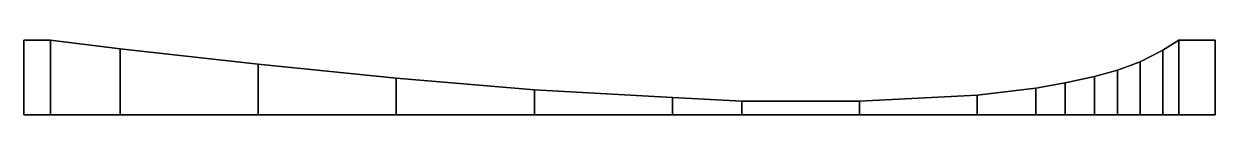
# Model space of a CAD drawing. Extents: x -196 to 197, y -25 to 0.
import ezdxf

# ---------------------------------------------------------------- set-up
doc = ezdxf.new("R2010")
doc.units = 0
doc.layers.add('METAL', color=1, linetype='CONTINUOUS')

msp = doc.modelspace()

# ---------------------------------------------------------------- meshes
at = {"layer": 'METAL'}
mesh = msp.add_polyface(dxfattribs=at)
corners = [(196.59, -0.01, 3.14), (196.59, -0.01, 3.14), (196.59, -0.01, 3.14), (196.59, -0.01, -3.13), (196.59, -0.01, -3.13), (196.59, -0.01, -3.13), (196.59, -24.59, 2.94), (196.59, -24.59, 2.94), (196.59, -24.59, 2.94), (196.59, -24.59, -2.93), (196.59, -24.59, -2.93), (196.59, -24.59, -2.93), (184.58, 0, 3.14), (184.58, 0, 3.14), (184.58, 0, -3.21), (184.58, 0, -3.21), (184.58, -24.59, 2.94), (184.58, -24.59, 2.94), (184.58, -24.59, -2.93), (184.58, -24.59, -2.93), (179.35, -3.33, 3.25), (179.35, -3.33, 3.25), (179.35, -3.33, -3.37), (179.35, -3.33, -3.37), (179.35, -24.59, 2.94), (179.35, -24.59, 2.94), (179.35, -24.59, -2.93), (179.35, -24.59, -2.93), (171.84, -7.17, 3.42), (171.84, -7.17, 3.42), (171.84, -7.17, -3.54), (171.84, -7.17, -3.54), (171.84, -24.59, 2.94), (171.84, -24.59, 2.94), (171.84, -24.59, -2.93), (171.84, -24.59, -2.93), (164.32, -9.85, 3.55), (164.32, -9.85, 3.55), (164.32, -9.85, -3.66), (164.32, -9.85, -3.66), (164.32, -24.59, 2.94), (164.32, -24.59, 2.94), (164.32, -24.59, -2.93), (164.32, -24.59, -2.93), (156.81, -11.98, 3.68), (156.81, -11.98, 3.68), (156.81, -11.98, -3.74), (156.81, -11.98, -3.74), (156.81, -24.59, 2.94), (156.81, -24.59, 2.94), (156.81, -24.59, -2.93), (156.81, -24.59, -2.93), (147.11, -14.09, 3.84), (147.11, -14.09, 3.84), (147.11, -14.09, -3.9), (147.11, -14.09, -3.9), (147.11, -24.59, 2.94), (147.11, -24.59, 2.94), (147.11, -24.59, -2.93), (147.11, -24.59, -2.93), (137.42, -15.79, 4.02), (137.42, -15.79, 4.02), (137.42, -15.79, -4.06), (137.42, -15.79, -4.06), (137.42, -24.59, 2.94), (137.42, -24.59, 2.94), (137.42, -24.59, -2.93), (137.42, -24.59, -2.93), (118.03, -18.07, 4.4), (118.03, -18.07, 4.4), (118.03, -18.07, -4.52), (118.03, -18.07, -4.52), (118.03, -24.59, 2.94), (118.03, -24.59, 2.94), (118.03, -24.59, -2.93), (118.03, -24.59, -2.93), (79.24, -20.08, 5.09), (79.24, -20.08, 5.09), (79.24, -20.08, -5.08), (79.24, -20.08, -5.08), (79.24, -24.59, 2.94), (79.24, -24.59, 2.94), (79.24, -24.59, -2.93), (79.24, -24.59, -2.93), (40.46, -20.09, 5.88), (40.46, -20.09, 5.88), (40.46, -20.09, -5.87), (40.46, -20.09, -5.87), (40.46, -24.59, 2.94), (40.46, -24.59, 2.94), (40.46, -24.59, -2.93), (40.46, -24.59, -2.93), (17.55, -18.92, 6.41), (17.55, -18.92, 6.41), (17.55, -18.92, -6.4), (17.55, -18.92, -6.4), (17.55, -24.59, 2.94), (17.55, -24.59, 2.94), (17.55, -24.59, -2.93), (17.55, -24.59, -2.93), (-28.03, -16.34, -7.21), (-28.03, -16.34, -7.21), (-28.03, -16.34, 7.22), (-28.03, -16.34, 7.22), (-28.03, -24.59, 2.94), (-28.03, -24.59, 2.94), (-28.03, -24.59, -2.93), (-28.03, -24.59, -2.93), (-73.6, -12.5, 7.82), (-73.6, -12.5, 7.82), (-73.6, -12.5, -7.81), (-73.6, -12.5, -7.81), (-73.6, -24.59, 2.94), (-73.6, -24.59, 2.94), (-73.6, -24.59, -2.93), (-73.6, -24.59, -2.93), (-119.18, -7.94, -8.85), (-119.18, -7.94, -8.85), (-119.18, -24.59, 2.94), (-119.18, -24.59, 2.94), (-119.18, -24.59, -2.93), (-119.18, -24.59, -2.93), (-119.18, -7.94, 8.86), (-119.18, -7.94, 8.86), (-164.75, -2.81, 9.64), (-164.75, -2.81, 9.64), (-164.75, -2.81, -9.63), (-164.75, -2.81, -9.63), (-164.75, -24.59, 2.94), (-164.75, -24.59, 2.94), (-164.75, -24.59, -2.93), (-164.75, -24.59, -2.93), (-187.66, -0.01, -10), (-187.66, -0.01, -10), (-187.66, -24.59, 2.94), (-187.66, -24.59, 2.94), (-187.66, -0.01, 10.01), (-187.66, -0.01, 10.01), (-187.66, -24.59, -2.93), (-187.66, -24.59, -2.93), (-196.5, -0.01, 10.01), (-196.5, -0.01, 10.01), (-196.5, -0.01, 10.01), (-196.5, -0.01, -10), (-196.5, -0.01, -10), (-196.5, -0.01, -10), (-196.5, -24.59, 2.94), (-196.5, -24.59, 2.94), (-196.5, -24.59, 2.94), (-196.5, -24.59, -2.93), (-196.5, -24.59, -2.93), (-196.5, -24.59, -2.93)]
mesh.append_faces([[corners[k] for k in face] for face in [(78, 82, 90, 87), (80, 76, 85, 89), (83, 81, 88, 91), (9, 3, 0, 6), (79, 77, 69, 71), (145, 151, 148, 142), (46, 38, 42, 50), (70, 62, 66, 74), (70, 74, 82, 78), (111, 115, 121, 117), (40, 36, 44, 48), (64, 60, 68, 72), (72, 68, 76, 80), (119, 113, 109, 123), (43, 41, 49, 51), (67, 65, 73, 75), (75, 73, 81, 83), (114, 112, 118, 120), (108, 110, 116, 122), (86, 84, 77, 79), (37, 39, 47, 45), (61, 63, 71, 69), (149, 144, 133, 139), (141, 146, 134, 137), (147, 150, 138, 135), (143, 140, 136, 132), (87, 90, 99, 95), (139, 133, 127, 131), (89, 85, 93, 96), (137, 134, 129, 125), (91, 88, 97, 98), (135, 138, 130, 128), (84, 86, 94, 92), (132, 136, 124, 126), (14, 4, 10, 18), (7, 2, 12, 16), (11, 8, 17, 19), (1, 5, 15, 13), (30, 22, 26, 34), (24, 20, 28, 32), (27, 25, 33, 35), (21, 23, 31, 29), (22, 14, 18, 26), (16, 12, 20, 24), (19, 17, 25, 27), (13, 15, 23, 21), (38, 30, 34, 42), (32, 28, 36, 40), (35, 33, 41, 43), (29, 31, 39, 37), (62, 54, 58, 66), (56, 52, 60, 64), (59, 57, 65, 67), (53, 55, 63, 61), (54, 46, 50, 58), (48, 44, 52, 56), (51, 49, 57, 59), (45, 47, 55, 53), (95, 99, 107, 101), (101, 107, 115, 111), (131, 127, 117, 121), (105, 96, 93, 103), (113, 105, 103, 109), (123, 125, 129, 119), (98, 97, 104, 106), (106, 104, 112, 114), (128, 130, 120, 118), (92, 94, 100, 102), (102, 100, 110, 108), (126, 124, 122, 116)]])

doc.saveas('drawing.dxf')
